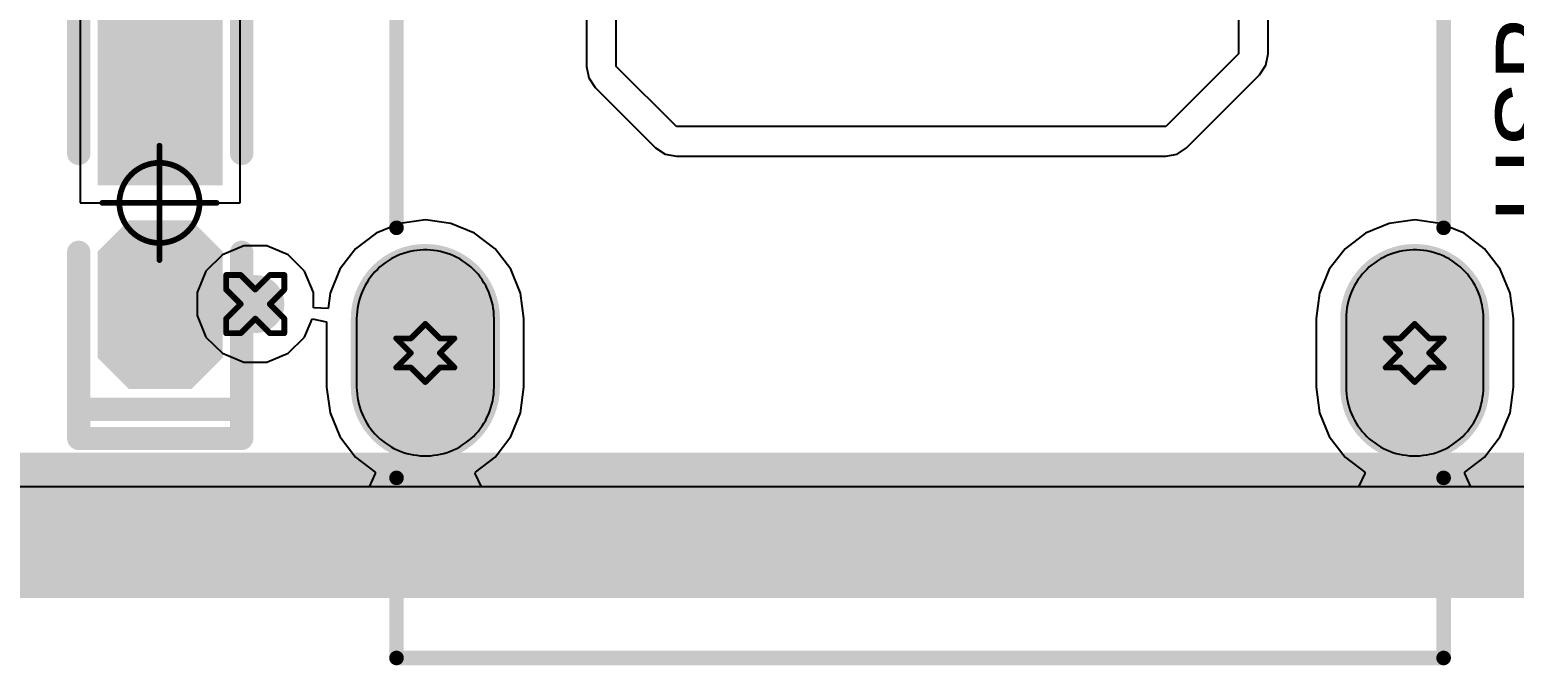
# Model space of a CAD drawing. Header units: inches. Extents: x -13 to 366, y -4 to 120.
# Drawn here: x 3.05 to 16.02, y -4.22 to 1.33 of the extents above; entities that cross this region are included whole.
import ezdxf

# ---------------------------------------------------------------- set-up
doc = ezdxf.new("R2010")
doc.units = ezdxf.units.IN
for name, color, linetype in [('Board_outline', 56, 'Continuous'), ('Bottom Layer', 5, 'Continuous'), ('Bottom Overlay', 54, 'Continuous'), ('Bottom Solder', 6, 'Continuous'), ('Drill Drawing', 1, 'Continuous'), ('GND', 16, 'Continuous'), ('Keep-Out Layer', 6, 'Continuous'), ('Mechanical 15', 56, 'Continuous'), ('Multi-Layer', 9, 'Continuous'), ('Pad Holes', 156, 'Continuous'), ('POWER', 76, 'Continuous'), ('Top Layer', 1, 'Continuous'), ('Top Overlay', 2, 'Continuous'), ('Top Paste', 8, 'Continuous'), ('Top Solder', 216, 'Continuous'), ('Via Holes', 16, 'Continuous')]:
    doc.layers.add(name, color=color, linetype=linetype)
doc.styles.add('Arial', font='', dxfattribs={"height": 0.2})
doc.styles.get('Arial').set_extended_font_data('Arial')

# ---------------------------------------------------------------- blocks, each defined once
blk = doc.blocks.new('KH_TYPE_C_16P_8')
at = {"layer": 'Bottom Layer'}
h = blk.add_hatch(color=5, dxfattribs=at)
edge = h.paths.add_edge_path()
edge.add_arc((-4.32, -2.715), 0.6, 180, 360)
edge.add_line((-3.72, -2.715), (-3.72, -2.115))
edge.add_arc((-4.32, -2.115), 0.6, 0, 180)
edge.add_line((-4.92, -2.115), (-4.92, -2.715))
h = blk.add_hatch(color=5, dxfattribs=at)
edge = h.paths.add_edge_path()
edge.add_arc((4.32, -2.715), 0.6, 180, 360)
edge.add_line((4.92, -2.715), (4.92, -2.115))
edge.add_arc((4.32, -2.115), 0.6, 0, 180)
edge.add_line((3.72, -2.115), (3.72, -2.715))
at = {"layer": 'Bottom Solder'}
h = blk.add_hatch(color=6, dxfattribs=at)
edge = h.paths.add_edge_path()
edge.add_arc((-4.32, -2.715), 0.651, 180, 360)
edge.add_line((-3.669, -2.715), (-3.669, -2.115))
edge.add_arc((-4.32, -2.115), 0.651, 0, 180)
edge.add_line((-4.971, -2.115), (-4.971, -2.715))
h = blk.add_hatch(color=6, dxfattribs=at)
edge = h.paths.add_edge_path()
edge.add_arc((4.32, -2.715), 0.651, 180, 360)
edge.add_line((4.971, -2.715), (4.971, -2.115))
edge.add_arc((4.32, -2.115), 0.651, 0, 180)
edge.add_line((3.669, -2.115), (3.669, -2.715))
at = {"layer": 'GND'}
h = blk.add_hatch(color=16, dxfattribs=at)
edge = h.paths.add_edge_path()
edge.add_arc((-4.32, -2.715), 0.6, 180, 360)
edge.add_line((-3.72, -2.715), (-3.72, -2.115))
edge.add_arc((-4.32, -2.115), 0.6, 0, 180)
edge.add_line((-4.92, -2.115), (-4.92, -2.715))
h = blk.add_hatch(color=16, dxfattribs=at)
edge = h.paths.add_edge_path()
edge.add_arc((4.32, -2.715), 0.6, 180, 360)
edge.add_line((4.92, -2.715), (4.92, -2.115))
edge.add_arc((4.32, -2.115), 0.6, 0, 180)
edge.add_line((3.72, -2.115), (3.72, -2.715))
at = {"layer": 'Multi-Layer'}
h = blk.add_hatch(color=9, dxfattribs=at)
edge = h.paths.add_edge_path()
edge.add_arc((-4.32, -2.715), 0.6, 180, 360)
edge.add_line((-3.72, -2.715), (-3.72, -2.115))
edge.add_arc((-4.32, -2.115), 0.6, 0, 180)
edge.add_line((-4.92, -2.115), (-4.92, -2.715))
h = blk.add_hatch(color=9, dxfattribs=at)
edge = h.paths.add_edge_path()
edge.add_arc((4.32, -2.715), 0.6, 180, 360)
edge.add_line((4.92, -2.715), (4.92, -2.115))
edge.add_arc((4.32, -2.115), 0.6, 0, 180)
edge.add_line((3.72, -2.115), (3.72, -2.715))
at = {"layer": 'Pad Holes'}
h = blk.add_hatch(color=7, dxfattribs=at)
edge = h.paths.add_edge_path()
edge.add_arc((-4.32, -2.765), 0.35, 180, 360)
edge.add_line((-3.97, -2.765), (-3.97, -2.065))
edge.add_arc((-4.32, -2.065), 0.35, 0, 180)
edge.add_line((-4.67, -2.065), (-4.67, -2.765))
h = blk.add_hatch(color=7, dxfattribs=at)
edge = h.paths.add_edge_path()
edge.add_arc((4.32, -2.765), 0.35, 180, 360)
edge.add_line((4.67, -2.765), (4.67, -2.065))
edge.add_arc((4.32, -2.065), 0.35, 0, 180)
edge.add_line((3.97, -2.065), (3.97, -2.765))
at = {"layer": 'POWER'}
h = blk.add_hatch(color=76, dxfattribs=at)
edge = h.paths.add_edge_path()
edge.add_arc((-4.32, -2.715), 0.6, 180, 360)
edge.add_line((-3.72, -2.715), (-3.72, -2.115))
edge.add_arc((-4.32, -2.115), 0.6, 0, 180)
edge.add_line((-4.92, -2.115), (-4.92, -2.715))
h = blk.add_hatch(color=76, dxfattribs=at)
edge = h.paths.add_edge_path()
edge.add_arc((4.32, -2.715), 0.6, 180, 360)
edge.add_line((4.92, -2.715), (4.92, -2.115))
edge.add_arc((4.32, -2.115), 0.6, 0, 180)
edge.add_line((3.72, -2.115), (3.72, -2.715))
at = {"layer": 'Top Layer'}
h = blk.add_hatch(color=1, dxfattribs=at)
edge = h.paths.add_edge_path()
edge.add_arc((-4.32, -2.715), 0.6, 180, 360)
edge.add_line((-3.72, -2.715), (-3.72, -2.115))
edge.add_arc((-4.32, -2.115), 0.6, 0, 180)
edge.add_line((-4.92, -2.115), (-4.92, -2.715))
h = blk.add_hatch(color=1, dxfattribs=at)
edge = h.paths.add_edge_path()
edge.add_arc((4.32, -2.715), 0.6, 180, 360)
edge.add_line((4.92, -2.715), (4.92, -2.115))
edge.add_arc((4.32, -2.115), 0.6, 0, 180)
edge.add_line((3.72, -2.115), (3.72, -2.715))
at = {"layer": 'Top Solder'}
h = blk.add_hatch(color=216, dxfattribs=at)
edge = h.paths.add_edge_path()
edge.add_arc((-4.32, -2.715), 0.651, 180, 360)
edge.add_line((-3.669, -2.715), (-3.669, -2.115))
edge.add_arc((-4.32, -2.115), 0.651, 0, 180)
edge.add_line((-4.971, -2.115), (-4.971, -2.715))
h = blk.add_hatch(color=216, dxfattribs=at)
edge = h.paths.add_edge_path()
edge.add_arc((4.32, -2.715), 0.651, 180, 360)
edge.add_line((4.971, -2.715), (4.971, -2.115))
edge.add_arc((4.32, -2.115), 0.651, 0, 180)
edge.add_line((3.669, -2.115), (3.669, -2.715))
at = {"layer": 'Top Overlay'}
for points in [[(-4.572, -1.323, 0.127, 0.127, 0), (-4.572, 0.573, 0.127, 0.127, 0)], [(4.572, -1.323, 0.127, 0.127, 0), (4.572, 0.573, 0.127, 0.127, 0)], [(-4.572, -5.08, 0.127, 0.127, 0), (-4.572, -3.507, 0.127, 0.127, 0)], [(4.572, -5.08, 0.127, 0.127, 0), (4.572, -3.507, 0.127, 0.127, 0)], [(-4.572, -5.08, 0.127, 0.127, 0), (4.572, -5.08, 0.127, 0.127, 0)]]:
    blk.add_lwpolyline(points, format="xyseb", dxfattribs=at)
for points in [[(-4.604, -1.323, 0.0635, 0.0635, 1), (-4.54, -1.323, 0.0635, 0.0635, 1)], [(4.54, -1.323, 0.0635, 0.0635, 1), (4.604, -1.323, 0.0635, 0.0635, 1)], [(-4.604, -3.507, 0.0635, 0.0635, 1), (-4.54, -3.507, 0.0635, 0.0635, 1)], [(4.54, -3.507, 0.0635, 0.0635, 1), (4.604, -3.507, 0.0635, 0.0635, 1)], [(-4.604, -5.08, 0.0635, 0.0635, 1), (-4.54, -5.08, 0.0635, 0.0635, 1)], [(-4.604, -5.08, 0.0635, 0.0635, 1), (-4.54, -5.08, 0.0635, 0.0635, 1)], [(4.54, -5.08, 0.0635, 0.0635, 1), (4.604, -5.08, 0.0635, 0.0635, 1)], [(4.54, -5.08, 0.0635, 0.0635, 1), (4.604, -5.08, 0.0635, 0.0635, 1)]]:
    blk.add_lwpolyline(points, format="xyseb", close=True, dxfattribs=at)
at = {"layer": 'Top Paste'}
for p, q in [((-4.511, -1.546), (-4.539, -1.557)), ((-4.483, -1.537), (-4.511, -1.546)), ((-4.454, -1.53), (-4.483, -1.537)), ((-4.424, -1.524), (-4.454, -1.53)), ((-4.395, -1.52), (-4.424, -1.524)), ((-4.365, -1.517), (-4.395, -1.52)), ((-4.335, -1.515), (-4.365, -1.517)), ((-4.305, -1.515), (-4.335, -1.515)), ((-4.275, -1.517), (-4.305, -1.515)), ((-4.245, -1.52), (-4.275, -1.517)), ((-4.216, -1.524), (-4.245, -1.52)), ((-4.187, -1.53), (-4.216, -1.524)), ((-4.158, -1.537), (-4.187, -1.53)), ((-4.129, -1.546), (-4.158, -1.537)), ((-4.101, -1.557), (-4.129, -1.546)), ((4.129, -1.546), (4.101, -1.557)), ((4.157, -1.537), (4.129, -1.546)), ((4.186, -1.53), (4.157, -1.537)), ((4.216, -1.524), (4.186, -1.53)), ((4.245, -1.52), (4.216, -1.524)), ((4.275, -1.517), (4.245, -1.52)), ((4.305, -1.515), (4.275, -1.517)), ((4.335, -1.515), (4.305, -1.515)), ((4.365, -1.517), (4.335, -1.515)), ((4.395, -1.52), (4.365, -1.517)), ((4.424, -1.524), (4.395, -1.52)), ((4.453, -1.53), (4.424, -1.524)), ((4.483, -1.537), (4.453, -1.53)), ((4.511, -1.546), (4.483, -1.537)), ((4.539, -1.557), (4.511, -1.546)), ((-4.717, -1.665), (-4.739, -1.686)), ((-4.694, -1.646), (-4.717, -1.665)), ((-4.67, -1.628), (-4.694, -1.646)), ((-4.646, -1.611), (-4.67, -1.628)), ((-4.62, -1.595), (-4.646, -1.611)), ((-4.594, -1.581), (-4.62, -1.595)), ((-4.567, -1.568), (-4.594, -1.581)), ((-4.539, -1.557), (-4.567, -1.568)), ((-4.073, -1.568), (-4.101, -1.557)), ((-4.046, -1.581), (-4.073, -1.568)), ((-4.02, -1.595), (-4.046, -1.581)), ((-3.995, -1.611), (-4.02, -1.595)), ((-3.97, -1.628), (-3.995, -1.611)), ((-3.946, -1.646), (-3.97, -1.628)), ((-3.923, -1.665), (-3.946, -1.646)), ((-3.901, -1.686), (-3.923, -1.665)), ((3.923, -1.665), (3.901, -1.686)), ((3.946, -1.646), (3.923, -1.665)), ((3.97, -1.628), (3.946, -1.646)), ((3.994, -1.611), (3.97, -1.628)), ((4.02, -1.595), (3.994, -1.611)), ((4.046, -1.581), (4.02, -1.595)), ((4.073, -1.568), (4.046, -1.581)), ((4.101, -1.557), (4.073, -1.568)), ((4.567, -1.568), (4.539, -1.557)), ((4.594, -1.581), (4.567, -1.568)), ((4.62, -1.595), (4.594, -1.581)), ((4.646, -1.611), (4.62, -1.595)), ((4.67, -1.628), (4.646, -1.611)), ((4.694, -1.646), (4.67, -1.628)), ((4.717, -1.665), (4.694, -1.646)), ((4.739, -1.686), (4.717, -1.665)), ((-4.832, -1.802), (-4.847, -1.828)), ((-4.816, -1.777), (-4.832, -1.802)), ((-4.798, -1.753), (-4.816, -1.777)), ((-4.78, -1.729), (-4.798, -1.753)), ((-4.76, -1.707), (-4.78, -1.729)), ((-4.739, -1.686), (-4.76, -1.707)), ((-3.88, -1.707), (-3.901, -1.686)), ((-3.86, -1.729), (-3.88, -1.707)), ((-3.842, -1.753), (-3.86, -1.729)), ((-3.824, -1.777), (-3.842, -1.753)), ((-3.808, -1.802), (-3.824, -1.777)), ((-3.793, -1.828), (-3.808, -1.802)), ((3.808, -1.802), (3.793, -1.828)), ((3.824, -1.777), (3.808, -1.802)), ((3.842, -1.753), (3.824, -1.777)), ((3.86, -1.729), (3.842, -1.753)), ((3.88, -1.707), (3.86, -1.729)), ((3.901, -1.686), (3.88, -1.707)), ((4.76, -1.707), (4.739, -1.686)), ((4.78, -1.729), (4.76, -1.707)), ((4.798, -1.753), (4.78, -1.729)), ((4.816, -1.777), (4.798, -1.753)), ((4.832, -1.802), (4.816, -1.777)), ((4.847, -1.828), (4.832, -1.802)), ((-4.893, -1.938), (-4.902, -1.967)), ((-4.884, -1.91), (-4.893, -1.938)), ((-4.873, -1.882), (-4.884, -1.91)), ((-4.861, -1.855), (-4.873, -1.882)), ((-4.847, -1.828), (-4.861, -1.855)), ((-3.779, -1.855), (-3.793, -1.828)), ((-3.767, -1.882), (-3.779, -1.855)), ((-3.756, -1.91), (-3.767, -1.882)), ((-3.747, -1.938), (-3.756, -1.91)), ((-3.739, -1.967), (-3.747, -1.938)), ((3.747, -1.938), (3.739, -1.967)), ((3.756, -1.91), (3.747, -1.938)), ((3.767, -1.882), (3.756, -1.91)), ((3.779, -1.855), (3.767, -1.882)), ((3.793, -1.828), (3.779, -1.855)), ((4.861, -1.855), (4.847, -1.828)), ((4.873, -1.882), (4.861, -1.855)), ((4.884, -1.91), (4.873, -1.882)), ((4.893, -1.938), (4.884, -1.91)), ((4.901, -1.967), (4.893, -1.938)), ((-4.917, -2.055), (-4.919, -2.085)), ((-4.913, -2.026), (-4.917, -2.055)), ((-4.908, -1.996), (-4.913, -2.026)), ((-4.902, -1.967), (-4.908, -1.996)), ((-3.732, -1.996), (-3.739, -1.967)), ((-3.727, -2.026), (-3.732, -1.996)), ((-3.723, -2.055), (-3.727, -2.026)), ((-3.721, -2.085), (-3.723, -2.055)), ((3.723, -2.055), (3.721, -2.085)), ((3.727, -2.026), (3.723, -2.055)), ((3.732, -1.996), (3.727, -2.026)), ((3.739, -1.967), (3.732, -1.996)), ((4.908, -1.996), (4.901, -1.967)), ((4.913, -2.026), (4.908, -1.996)), ((4.917, -2.055), (4.913, -2.026)), ((4.919, -2.085), (4.917, -2.055)), ((-4.919, -2.085), (-4.92, -2.115)), ((-4.92, -2.115), (-4.92, -2.715)), ((-3.72, -2.115), (-3.721, -2.085)), ((-3.72, -2.715), (-3.72, -2.115)), ((3.721, -2.085), (3.72, -2.115)), ((3.72, -2.115), (3.72, -2.715)), ((4.92, -2.115), (4.919, -2.085)), ((4.92, -2.715), (4.92, -2.115)), ((-4.92, -2.715), (-4.919, -2.745)), ((-3.721, -2.745), (-3.72, -2.715)), ((3.72, -2.715), (3.721, -2.745)), ((4.919, -2.745), (4.92, -2.715)), ((-4.919, -2.745), (-4.917, -2.775)), ((-4.917, -2.775), (-4.913, -2.804)), ((-4.913, -2.804), (-4.908, -2.834)), ((-4.908, -2.834), (-4.902, -2.863)), ((-3.739, -2.863), (-3.732, -2.834)), ((-3.732, -2.834), (-3.727, -2.804)), ((-3.727, -2.804), (-3.723, -2.775)), ((-3.723, -2.775), (-3.721, -2.745)), ((3.721, -2.745), (3.723, -2.775)), ((3.723, -2.775), (3.727, -2.804)), ((3.727, -2.804), (3.732, -2.834)), ((3.732, -2.834), (3.739, -2.863)), ((4.901, -2.863), (4.908, -2.834)), ((4.908, -2.834), (4.913, -2.804)), ((4.913, -2.804), (4.917, -2.775)), ((4.917, -2.775), (4.919, -2.745)), ((-4.902, -2.863), (-4.893, -2.892)), ((-4.893, -2.892), (-4.884, -2.92)), ((-4.884, -2.92), (-4.873, -2.948)), ((-4.873, -2.948), (-4.861, -2.975)), ((-4.861, -2.975), (-4.847, -3.002)), ((-3.793, -3.002), (-3.779, -2.975)), ((-3.779, -2.975), (-3.767, -2.948)), ((-3.767, -2.948), (-3.756, -2.92)), ((-3.756, -2.92), (-3.747, -2.892)), ((-3.747, -2.892), (-3.739, -2.863)), ((3.739, -2.863), (3.747, -2.892)), ((3.747, -2.892), (3.756, -2.92)), ((3.756, -2.92), (3.767, -2.948)), ((3.767, -2.948), (3.779, -2.975)), ((3.779, -2.975), (3.793, -3.002)), ((4.847, -3.002), (4.861, -2.975)), ((4.861, -2.975), (4.873, -2.948)), ((4.873, -2.948), (4.884, -2.92)), ((4.884, -2.92), (4.893, -2.892)), ((4.893, -2.892), (4.901, -2.863)), ((-4.847, -3.002), (-4.832, -3.028)), ((-4.832, -3.028), (-4.816, -3.053)), ((-4.816, -3.053), (-4.798, -3.077)), ((-4.798, -3.077), (-4.78, -3.101)), ((-4.78, -3.101), (-4.76, -3.123)), ((-3.88, -3.123), (-3.86, -3.101)), ((-3.86, -3.101), (-3.842, -3.077)), ((-3.842, -3.077), (-3.824, -3.053)), ((-3.824, -3.053), (-3.808, -3.028)), ((-3.808, -3.028), (-3.793, -3.002)), ((3.793, -3.002), (3.808, -3.028)), ((3.808, -3.028), (3.824, -3.053)), ((3.824, -3.053), (3.842, -3.077)), ((3.842, -3.077), (3.86, -3.101)), ((3.86, -3.101), (3.88, -3.123)), ((4.76, -3.123), (4.78, -3.101)), ((4.78, -3.101), (4.798, -3.077)), ((4.798, -3.077), (4.816, -3.053)), ((4.816, -3.053), (4.832, -3.028)), ((4.832, -3.028), (4.847, -3.002)), ((-4.76, -3.123), (-4.739, -3.145)), ((-4.739, -3.145), (-4.717, -3.165)), ((-4.717, -3.165), (-4.694, -3.184)), ((-4.694, -3.184), (-4.67, -3.202)), ((-4.67, -3.202), (-4.646, -3.219)), ((-4.646, -3.219), (-4.62, -3.235)), ((-4.62, -3.235), (-4.594, -3.249)), ((-4.046, -3.249), (-4.02, -3.235)), ((-4.02, -3.235), (-3.995, -3.219)), ((-3.995, -3.219), (-3.97, -3.202)), ((-3.97, -3.202), (-3.946, -3.184)), ((-3.946, -3.184), (-3.923, -3.165)), ((-3.923, -3.165), (-3.901, -3.145)), ((-3.901, -3.145), (-3.88, -3.123)), ((3.88, -3.123), (3.901, -3.145)), ((3.901, -3.145), (3.923, -3.165)), ((3.923, -3.165), (3.946, -3.184)), ((3.946, -3.184), (3.97, -3.202)), ((3.97, -3.202), (3.994, -3.219)), ((3.994, -3.219), (4.02, -3.235)), ((4.02, -3.235), (4.046, -3.249)), ((4.594, -3.249), (4.62, -3.235)), ((4.62, -3.235), (4.646, -3.219)), ((4.646, -3.219), (4.67, -3.202)), ((4.67, -3.202), (4.694, -3.184)), ((4.694, -3.184), (4.717, -3.165)), ((4.717, -3.165), (4.739, -3.145)), ((4.739, -3.145), (4.76, -3.123)), ((-4.594, -3.249), (-4.567, -3.262)), ((-4.567, -3.262), (-4.539, -3.274)), ((-4.539, -3.274), (-4.511, -3.284)), ((-4.511, -3.284), (-4.483, -3.293)), ((-4.483, -3.293), (-4.454, -3.3)), ((-4.454, -3.3), (-4.424, -3.306)), ((-4.424, -3.306), (-4.395, -3.31)), ((-4.395, -3.31), (-4.365, -3.313)), ((-4.365, -3.313), (-4.335, -3.315)), ((-4.335, -3.315), (-4.305, -3.315)), ((-4.305, -3.315), (-4.275, -3.313)), ((-4.275, -3.313), (-4.245, -3.31)), ((-4.245, -3.31), (-4.216, -3.306)), ((-4.216, -3.306), (-4.187, -3.3)), ((-4.187, -3.3), (-4.158, -3.293)), ((-4.158, -3.293), (-4.129, -3.284)), ((-4.129, -3.284), (-4.101, -3.274)), ((-4.101, -3.274), (-4.073, -3.262)), ((-4.073, -3.262), (-4.046, -3.249)), ((4.046, -3.249), (4.073, -3.262)), ((4.073, -3.262), (4.101, -3.274)), ((4.101, -3.274), (4.129, -3.284)), ((4.129, -3.284), (4.157, -3.293)), ((4.157, -3.293), (4.186, -3.3)), ((4.186, -3.3), (4.216, -3.306)), ((4.216, -3.306), (4.245, -3.31)), ((4.245, -3.31), (4.275, -3.313)), ((4.275, -3.313), (4.305, -3.315)), ((4.305, -3.315), (4.335, -3.315)), ((4.335, -3.315), (4.365, -3.313)), ((4.365, -3.313), (4.395, -3.31)), ((4.395, -3.31), (4.424, -3.306)), ((4.424, -3.306), (4.453, -3.3)), ((4.453, -3.3), (4.483, -3.293)), ((4.483, -3.293), (4.511, -3.284)), ((4.511, -3.284), (4.539, -3.274)), ((4.539, -3.274), (4.567, -3.262)), ((4.567, -3.262), (4.594, -3.249))]:
    blk.add_line(p, q, dxfattribs=at)
blk = doc.blocks.new('LED_0603B_29')
at = {"layer": 'Top Layer'}
for points in [[(-1.524, 0.451), (-0.254, 0.451), (-0.254, -0.438), (-1.524, -0.438)], [(1.302, 0.451), (0.476, 0.451), (0.254, 0.229), (0.254, -0.216), (0.476, -0.438), (1.302, -0.438), (1.524, -0.216), (1.524, 0.229)]]:
    blk.add_hatch(color=1, dxfattribs=at).paths.add_polyline_path(points)
at = {"layer": 'Top Paste'}
for points in [[(-1.524, 0.451), (-0.254, 0.451), (-0.254, -0.438), (-1.524, -0.438)], [(1.302, 0.451), (0.476, 0.451), (0.254, 0.229), (0.254, -0.216), (0.476, -0.438), (1.302, -0.438), (1.524, -0.216), (1.524, 0.229)]]:
    blk.add_hatch(color=8, dxfattribs=at).paths.add_polyline_path(points)
at = {"layer": 'Top Solder'}
for points in [[(-1.625, 0.553), (-0.152, 0.553), (-0.152, -0.54), (-1.625, -0.54)], [(1.353, 0.553), (0.426, 0.553), (0.153, 0.28), (0.153, -0.267), (0.426, -0.54), (1.353, -0.54), (1.626, -0.267), (1.626, 0.28)]]:
    blk.add_hatch(color=216, dxfattribs=at).paths.add_polyline_path(points)
at = {"layer": 'Mechanical 15'}
for points in [[(0, -0.5, 0.05, 0.05, 0), (0, 0.5, 0.05, 0.05, 0)], [(0.5, 0, 0.05, 0.05, 0), (-0.5, 0, 0.05, 0.05, 0)]]:
    blk.add_lwpolyline(points, format="xyseb", dxfattribs=at)
for points in [[(-0.012, 0.5, 0.025, 0.025, 1), (0.012, 0.5, 0.025, 0.025, 1)], [(0.35, 0, 0.05, 0.05, 1), (-0.35, 0, 0.05, 0.05, 1)], [(-0.512, 0, 0.025, 0.025, 1), (-0.487, 0, 0.025, 0.025, 1)], [(-0.362, 0, 0.025, 0.025, 1), (-0.337, 0, 0.025, 0.025, 1)], [(0.337, 0, 0.025, 0.025, 1), (0.362, 0, 0.025, 0.025, 1)], [(0.487, 0, 0.025, 0.025, 1), (0.512, 0, 0.025, 0.025, 1)], [(-0.012, -0.5, 0.025, 0.025, 1), (0.012, -0.5, 0.025, 0.025, 1)]]:
    blk.add_lwpolyline(points, format="xyseb", close=True, dxfattribs=at)
at = {"layer": 'Top Overlay'}
for points in [[(-1.778, 0.718, 0.203, 0.203, 0), (-1.803, 0.718, 0.203, 0.203, 0)], [(-1.803, -0.654, 0.203, 0.203, 0), (-1.803, 0.718, 0.203, 0.203, 0)], [(-0.432, 0.718, 0.203, 0.203, 0), (-1.778, 0.718, 0.203, 0.203, 0)], [(1.804, 0.718, 0.203, 0.203, 0), (0.432, 0.718, 0.203, 0.203, 0)], [(2.058, 0.718, 0.203, 0.203, 0), (1.804, 0.718, 0.203, 0.203, 0)], [(2.058, -0.705, 0.203, 0.203, 0), (2.058, 0.718, 0.203, 0.203, 0)], [(1.804, -0.705, 0.203, 0.203, 0), (1.804, 0.667, 0.203, 0.203, 0)], [(-1.803, -0.705, 0.203, 0.203, 0), (-1.803, -0.654, 0.203, 0.203, 0)], [(-0.432, -0.705, 0.203, 0.203, 0), (-1.803, -0.705, 0.203, 0.203, 0)], [(1.778, -0.705, 0.203, 0.203, 0), (0.432, -0.705, 0.203, 0.203, 0)], [(2.058, -0.705, 0.203, 0.203, 0), (1.804, -0.705, 0.203, 0.203, 0)]]:
    blk.add_lwpolyline(points, format="xyseb", dxfattribs=at)
for points in [[(-1.854, 0.718, 0.102, 0.102, 1), (-1.752, 0.718, 0.102, 0.102, 1)], [(-1.854, 0.718, 0.102, 0.102, 1), (-1.752, 0.718, 0.102, 0.102, 1)], [(-1.829, 0.718, 0.102, 0.102, 1), (-1.727, 0.718, 0.102, 0.102, 1)], [(-1.829, 0.718, 0.102, 0.102, 1), (-1.727, 0.718, 0.102, 0.102, 1)], [(-0.482, 0.718, 0.102, 0.102, 1), (-0.381, 0.718, 0.102, 0.102, 1)], [(0.381, 0.718, 0.102, 0.102, 1), (0.483, 0.718, 0.102, 0.102, 1)], [(1.753, 0.718, 0.102, 0.102, 1), (1.854, 0.718, 0.102, 0.102, 1)], [(1.753, 0.718, 0.102, 0.102, 1), (1.854, 0.718, 0.102, 0.102, 1)], [(2.007, 0.718, 0.102, 0.102, 1), (2.108, 0.718, 0.102, 0.102, 1)], [(2.007, 0.718, 0.102, 0.102, 1), (2.108, 0.718, 0.102, 0.102, 1)], [(1.753, 0.667, 0.102, 0.102, 1), (1.854, 0.667, 0.102, 0.102, 1)], [(-1.854, -0.654, 0.102, 0.102, 1), (-1.752, -0.654, 0.102, 0.102, 1)], [(-1.854, -0.654, 0.102, 0.102, 1), (-1.752, -0.654, 0.102, 0.102, 1)], [(-1.854, -0.705, 0.102, 0.102, 1), (-1.752, -0.705, 0.102, 0.102, 1)], [(-1.854, -0.705, 0.102, 0.102, 1), (-1.752, -0.705, 0.102, 0.102, 1)], [(-0.482, -0.705, 0.102, 0.102, 1), (-0.381, -0.705, 0.102, 0.102, 1)], [(0.381, -0.705, 0.102, 0.102, 1), (0.483, -0.705, 0.102, 0.102, 1)], [(1.727, -0.705, 0.102, 0.102, 1), (1.829, -0.705, 0.102, 0.102, 1)], [(1.753, -0.705, 0.102, 0.102, 1), (1.854, -0.705, 0.102, 0.102, 1)], [(1.753, -0.705, 0.102, 0.102, 1), (1.854, -0.705, 0.102, 0.102, 1)], [(2.007, -0.705, 0.102, 0.102, 1), (2.108, -0.705, 0.102, 0.102, 1)], [(2.007, -0.705, 0.102, 0.102, 1), (2.108, -0.705, 0.102, 0.102, 1)]]:
    blk.add_lwpolyline(points, format="xyseb", close=True, dxfattribs=at)

msp = doc.modelspace()

# ---------------------------------------------------------------- hatches: boundary and pattern name
at = {"layer": 'Bottom Layer'}
h = msp.add_hatch(color=5, dxfattribs=at)
edge = h.paths.add_edge_path()
edge.add_arc((5.023, -1.067), 0.254, 0, 360)
at = {"layer": 'GND'}
h = msp.add_hatch(color=16, dxfattribs=at)
edge = h.paths.add_edge_path()
edge.add_arc((5.023, -1.067), 0.254, 0, 360)
at = {"layer": 'POWER'}
h = msp.add_hatch(color=76, dxfattribs=at)
edge = h.paths.add_edge_path()
edge.add_arc((5.023, -1.067), 0.254, 0, 360)
at = {"layer": 'Top Layer'}
msp.add_hatch(color=1, dxfattribs=at).paths.add_polyline_path([(4.192, -0.817), (4.192, -1.317), (5.023, -1.317), (5.023, -0.817)])
h = msp.add_hatch(color=1, dxfattribs=at)
edge = h.paths.add_edge_path()
edge.add_arc((5.023, -1.067), 0.254, 0, 360)
at = {"layer": 'Via Holes'}
h = msp.add_hatch(color=7, dxfattribs=at)
edge = h.paths.add_edge_path()
edge.add_arc((5.023, -1.067), 0.127, 0, 360)

# ---------------------------------------------------------------- linework, layer by layer
at = {"layer": 'Board_outline'}
msp.add_lwpolyline([(-2.258, -3, 0.254, 0.254, 0), (31.399, -3, 0.254, 0.254, 0)], format="xyseb", dxfattribs=at)
at = {"layer": 'Bottom Layer'}
msp.add_line((31.399, -2.662), (-2.258, -2.662), dxfattribs=at)
at = {"layer": 'Bottom Overlay'}
msp.add_lwpolyline([(-2.258, -3, 1.27, 1.27, 0), (31.399, -3, 1.27, 1.27, 0)], format="xyseb", dxfattribs=at)
msp.add_lwpolyline([(-2.258, -3, 1.27, 1.27, 0), (31.399, -3, 1.27, 1.27, 0)], format="xyseb", dxfattribs=at)
at = {"layer": 'Drill Drawing'}
for points in [[(4.769, -0.94, 0.0508, 0.0508, 0), (4.769, -0.813, 0.0508, 0.0508, 0)], [(4.769, -0.813, 0.0508, 0.0508, 0), (4.896, -0.813, 0.0508, 0.0508, 0)], [(4.896, -0.813, 0.0508, 0.0508, 0), (5.023, -0.94, 0.0508, 0.0508, 0)], [(5.023, -0.94, 0.0508, 0.0508, 0), (5.15, -0.813, 0.0508, 0.0508, 0)], [(5.15, -0.813, 0.0508, 0.0508, 0), (5.277, -0.813, 0.0508, 0.0508, 0)], [(5.277, -0.94, 0.0508, 0.0508, 0), (5.277, -0.813, 0.0508, 0.0508, 0)], [(4.769, -0.94, 0.0508, 0.0508, 0), (4.896, -1.067, 0.0508, 0.0508, 0)], [(5.15, -1.067, 0.0508, 0.0508, 0), (5.277, -0.94, 0.0508, 0.0508, 0)], [(4.769, -1.194, 0.0508, 0.0508, 0), (4.896, -1.067, 0.0508, 0.0508, 0)], [(5.15, -1.067, 0.0508, 0.0508, 0), (5.277, -1.194, 0.0508, 0.0508, 0)], [(4.769, -1.321, 0.0508, 0.0508, 0), (4.769, -1.194, 0.0508, 0.0508, 0)], [(4.769, -1.321, 0.0508, 0.0508, 0), (4.896, -1.321, 0.0508, 0.0508, 0)], [(4.896, -1.321, 0.0508, 0.0508, 0), (5.023, -1.194, 0.0508, 0.0508, 0)], [(5.023, -1.194, 0.0508, 0.0508, 0), (5.15, -1.321, 0.0508, 0.0508, 0)], [(5.15, -1.321, 0.0508, 0.0508, 0), (5.277, -1.321, 0.0508, 0.0508, 0)], [(5.277, -1.321, 0.0508, 0.0508, 0), (5.277, -1.194, 0.0508, 0.0508, 0)], [(6.381, -1.367, 0.0508, 0.0508, 0), (6.508, -1.24, 0.0508, 0.0508, 0)], [(6.508, -1.24, 0.0508, 0.0508, 0), (6.635, -1.367, 0.0508, 0.0508, 0)], [(15.021, -1.367, 0.0508, 0.0508, 0), (15.148, -1.24, 0.0508, 0.0508, 0)], [(15.148, -1.24, 0.0508, 0.0508, 0), (15.275, -1.367, 0.0508, 0.0508, 0)], [(6.254, -1.367, 0.0508, 0.0508, 0), (6.381, -1.494, 0.0508, 0.0508, 0)], [(6.254, -1.367, 0.0508, 0.0508, 0), (6.381, -1.367, 0.0508, 0.0508, 0)], [(6.635, -1.367, 0.0508, 0.0508, 0), (6.762, -1.367, 0.0508, 0.0508, 0)], [(6.635, -1.494, 0.0508, 0.0508, 0), (6.762, -1.367, 0.0508, 0.0508, 0)], [(14.894, -1.367, 0.0508, 0.0508, 0), (15.021, -1.494, 0.0508, 0.0508, 0)], [(14.894, -1.367, 0.0508, 0.0508, 0), (15.021, -1.367, 0.0508, 0.0508, 0)], [(15.275, -1.367, 0.0508, 0.0508, 0), (15.402, -1.367, 0.0508, 0.0508, 0)], [(15.275, -1.494, 0.0508, 0.0508, 0), (15.402, -1.367, 0.0508, 0.0508, 0)], [(6.254, -1.621, 0.0508, 0.0508, 0), (6.381, -1.494, 0.0508, 0.0508, 0)], [(6.635, -1.494, 0.0508, 0.0508, 0), (6.762, -1.621, 0.0508, 0.0508, 0)], [(14.894, -1.621, 0.0508, 0.0508, 0), (15.021, -1.494, 0.0508, 0.0508, 0)], [(15.275, -1.494, 0.0508, 0.0508, 0), (15.402, -1.621, 0.0508, 0.0508, 0)], [(6.254, -1.621, 0.0508, 0.0508, 0), (6.381, -1.621, 0.0508, 0.0508, 0)], [(6.381, -1.621, 0.0508, 0.0508, 0), (6.508, -1.748, 0.0508, 0.0508, 0)], [(6.508, -1.748, 0.0508, 0.0508, 0), (6.635, -1.621, 0.0508, 0.0508, 0)], [(6.635, -1.621, 0.0508, 0.0508, 0), (6.762, -1.621, 0.0508, 0.0508, 0)], [(14.894, -1.621, 0.0508, 0.0508, 0), (15.021, -1.621, 0.0508, 0.0508, 0)], [(15.021, -1.621, 0.0508, 0.0508, 0), (15.148, -1.748, 0.0508, 0.0508, 0)], [(15.148, -1.748, 0.0508, 0.0508, 0), (15.275, -1.621, 0.0508, 0.0508, 0)], [(15.275, -1.621, 0.0508, 0.0508, 0), (15.402, -1.621, 0.0508, 0.0508, 0)]]:
    msp.add_lwpolyline(points, format="xyseb", dxfattribs=at)
for points in [[(4.756, -0.813, 0.0254, 0.0254, 1), (4.781, -0.813, 0.0254, 0.0254, 1)], [(4.756, -0.813, 0.0254, 0.0254, 1), (4.781, -0.813, 0.0254, 0.0254, 1)], [(4.883, -0.813, 0.0254, 0.0254, 1), (4.908, -0.813, 0.0254, 0.0254, 1)], [(4.883, -0.813, 0.0254, 0.0254, 1), (4.908, -0.813, 0.0254, 0.0254, 1)], [(5.137, -0.813, 0.0254, 0.0254, 1), (5.162, -0.813, 0.0254, 0.0254, 1)], [(5.137, -0.813, 0.0254, 0.0254, 1), (5.162, -0.813, 0.0254, 0.0254, 1)], [(5.264, -0.813, 0.0254, 0.0254, 1), (5.289, -0.813, 0.0254, 0.0254, 1)], [(5.264, -0.813, 0.0254, 0.0254, 1), (5.289, -0.813, 0.0254, 0.0254, 1)], [(4.756, -0.94, 0.0254, 0.0254, 1), (4.781, -0.94, 0.0254, 0.0254, 1)], [(4.756, -0.94, 0.0254, 0.0254, 1), (4.781, -0.94, 0.0254, 0.0254, 1)], [(5.01, -0.94, 0.0254, 0.0254, 1), (5.035, -0.94, 0.0254, 0.0254, 1)], [(5.01, -0.94, 0.0254, 0.0254, 1), (5.035, -0.94, 0.0254, 0.0254, 1)], [(5.264, -0.94, 0.0254, 0.0254, 1), (5.289, -0.94, 0.0254, 0.0254, 1)], [(5.264, -0.94, 0.0254, 0.0254, 1), (5.289, -0.94, 0.0254, 0.0254, 1)], [(4.883, -1.067, 0.0254, 0.0254, 1), (4.908, -1.067, 0.0254, 0.0254, 1)], [(4.883, -1.067, 0.0254, 0.0254, 1), (4.908, -1.067, 0.0254, 0.0254, 1)], [(5.137, -1.067, 0.0254, 0.0254, 1), (5.162, -1.067, 0.0254, 0.0254, 1)], [(5.137, -1.067, 0.0254, 0.0254, 1), (5.162, -1.067, 0.0254, 0.0254, 1)], [(4.756, -1.194, 0.0254, 0.0254, 1), (4.781, -1.194, 0.0254, 0.0254, 1)], [(4.756, -1.194, 0.0254, 0.0254, 1), (4.781, -1.194, 0.0254, 0.0254, 1)], [(4.756, -1.321, 0.0254, 0.0254, 1), (4.781, -1.321, 0.0254, 0.0254, 1)], [(4.756, -1.321, 0.0254, 0.0254, 1), (4.781, -1.321, 0.0254, 0.0254, 1)], [(4.883, -1.321, 0.0254, 0.0254, 1), (4.908, -1.321, 0.0254, 0.0254, 1)], [(4.883, -1.321, 0.0254, 0.0254, 1), (4.908, -1.321, 0.0254, 0.0254, 1)], [(5.01, -1.194, 0.0254, 0.0254, 1), (5.035, -1.194, 0.0254, 0.0254, 1)], [(5.01, -1.194, 0.0254, 0.0254, 1), (5.035, -1.194, 0.0254, 0.0254, 1)], [(5.137, -1.321, 0.0254, 0.0254, 1), (5.162, -1.321, 0.0254, 0.0254, 1)], [(5.137, -1.321, 0.0254, 0.0254, 1), (5.162, -1.321, 0.0254, 0.0254, 1)], [(5.264, -1.194, 0.0254, 0.0254, 1), (5.289, -1.194, 0.0254, 0.0254, 1)], [(5.264, -1.194, 0.0254, 0.0254, 1), (5.289, -1.194, 0.0254, 0.0254, 1)], [(5.264, -1.321, 0.0254, 0.0254, 1), (5.289, -1.321, 0.0254, 0.0254, 1)], [(5.264, -1.321, 0.0254, 0.0254, 1), (5.289, -1.321, 0.0254, 0.0254, 1)], [(6.495, -1.24, 0.0254, 0.0254, 1), (6.52, -1.24, 0.0254, 0.0254, 1)], [(6.495, -1.24, 0.0254, 0.0254, 1), (6.52, -1.24, 0.0254, 0.0254, 1)], [(15.135, -1.24, 0.0254, 0.0254, 1), (15.16, -1.24, 0.0254, 0.0254, 1)], [(15.135, -1.24, 0.0254, 0.0254, 1), (15.16, -1.24, 0.0254, 0.0254, 1)], [(6.241, -1.367, 0.0254, 0.0254, 1), (6.266, -1.367, 0.0254, 0.0254, 1)], [(6.241, -1.367, 0.0254, 0.0254, 1), (6.266, -1.367, 0.0254, 0.0254, 1)], [(6.368, -1.367, 0.0254, 0.0254, 1), (6.393, -1.367, 0.0254, 0.0254, 1)], [(6.368, -1.367, 0.0254, 0.0254, 1), (6.393, -1.367, 0.0254, 0.0254, 1)], [(6.622, -1.367, 0.0254, 0.0254, 1), (6.647, -1.367, 0.0254, 0.0254, 1)], [(6.622, -1.367, 0.0254, 0.0254, 1), (6.647, -1.367, 0.0254, 0.0254, 1)], [(6.749, -1.367, 0.0254, 0.0254, 1), (6.774, -1.367, 0.0254, 0.0254, 1)], [(6.749, -1.367, 0.0254, 0.0254, 1), (6.774, -1.367, 0.0254, 0.0254, 1)], [(14.881, -1.367, 0.0254, 0.0254, 1), (14.906, -1.367, 0.0254, 0.0254, 1)], [(14.881, -1.367, 0.0254, 0.0254, 1), (14.906, -1.367, 0.0254, 0.0254, 1)], [(15.008, -1.367, 0.0254, 0.0254, 1), (15.033, -1.367, 0.0254, 0.0254, 1)], [(15.008, -1.367, 0.0254, 0.0254, 1), (15.033, -1.367, 0.0254, 0.0254, 1)], [(15.262, -1.367, 0.0254, 0.0254, 1), (15.287, -1.367, 0.0254, 0.0254, 1)], [(15.262, -1.367, 0.0254, 0.0254, 1), (15.287, -1.367, 0.0254, 0.0254, 1)], [(15.389, -1.367, 0.0254, 0.0254, 1), (15.414, -1.367, 0.0254, 0.0254, 1)], [(15.389, -1.367, 0.0254, 0.0254, 1), (15.414, -1.367, 0.0254, 0.0254, 1)], [(6.368, -1.494, 0.0254, 0.0254, 1), (6.393, -1.494, 0.0254, 0.0254, 1)], [(6.368, -1.494, 0.0254, 0.0254, 1), (6.393, -1.494, 0.0254, 0.0254, 1)], [(6.622, -1.494, 0.0254, 0.0254, 1), (6.647, -1.494, 0.0254, 0.0254, 1)], [(6.622, -1.494, 0.0254, 0.0254, 1), (6.647, -1.494, 0.0254, 0.0254, 1)], [(15.008, -1.494, 0.0254, 0.0254, 1), (15.033, -1.494, 0.0254, 0.0254, 1)], [(15.008, -1.494, 0.0254, 0.0254, 1), (15.033, -1.494, 0.0254, 0.0254, 1)], [(15.262, -1.494, 0.0254, 0.0254, 1), (15.287, -1.494, 0.0254, 0.0254, 1)], [(15.262, -1.494, 0.0254, 0.0254, 1), (15.287, -1.494, 0.0254, 0.0254, 1)], [(6.241, -1.621, 0.0254, 0.0254, 1), (6.266, -1.621, 0.0254, 0.0254, 1)], [(6.241, -1.621, 0.0254, 0.0254, 1), (6.266, -1.621, 0.0254, 0.0254, 1)], [(6.368, -1.621, 0.0254, 0.0254, 1), (6.393, -1.621, 0.0254, 0.0254, 1)], [(6.368, -1.621, 0.0254, 0.0254, 1), (6.393, -1.621, 0.0254, 0.0254, 1)], [(6.622, -1.621, 0.0254, 0.0254, 1), (6.647, -1.621, 0.0254, 0.0254, 1)], [(6.622, -1.621, 0.0254, 0.0254, 1), (6.647, -1.621, 0.0254, 0.0254, 1)], [(6.749, -1.621, 0.0254, 0.0254, 1), (6.774, -1.621, 0.0254, 0.0254, 1)], [(6.749, -1.621, 0.0254, 0.0254, 1), (6.774, -1.621, 0.0254, 0.0254, 1)], [(14.881, -1.621, 0.0254, 0.0254, 1), (14.906, -1.621, 0.0254, 0.0254, 1)], [(14.881, -1.621, 0.0254, 0.0254, 1), (14.906, -1.621, 0.0254, 0.0254, 1)], [(15.008, -1.621, 0.0254, 0.0254, 1), (15.033, -1.621, 0.0254, 0.0254, 1)], [(15.008, -1.621, 0.0254, 0.0254, 1), (15.033, -1.621, 0.0254, 0.0254, 1)], [(15.262, -1.621, 0.0254, 0.0254, 1), (15.287, -1.621, 0.0254, 0.0254, 1)], [(15.262, -1.621, 0.0254, 0.0254, 1), (15.287, -1.621, 0.0254, 0.0254, 1)], [(15.389, -1.621, 0.0254, 0.0254, 1), (15.414, -1.621, 0.0254, 0.0254, 1)], [(15.389, -1.621, 0.0254, 0.0254, 1), (15.414, -1.621, 0.0254, 0.0254, 1)], [(6.495, -1.748, 0.0254, 0.0254, 1), (6.52, -1.748, 0.0254, 0.0254, 1)], [(6.495, -1.748, 0.0254, 0.0254, 1), (6.52, -1.748, 0.0254, 0.0254, 1)], [(15.135, -1.748, 0.0254, 0.0254, 1), (15.16, -1.748, 0.0254, 0.0254, 1)], [(15.135, -1.748, 0.0254, 0.0254, 1), (15.16, -1.748, 0.0254, 0.0254, 1)]]:
    msp.add_lwpolyline(points, format="xyseb", close=True, dxfattribs=at)
at = {"layer": 'GND'}
msp.add_line((31.399, -2.662), (-2.258, -2.662), dxfattribs=at)
at = {"layer": 'Keep-Out Layer'}
msp.add_lwpolyline([(-2.258, -3, 0.156, 0.156, 0), (31.399, -3, 0.156, 0.156, 0)], format="xyseb", dxfattribs=at)
msp.add_lwpolyline([(-2.258, -3, 0.156, 0.156, 0), (31.399, -3, 0.156, 0.156, 0)], format="xyseb", dxfattribs=at)
at = {"layer": 'POWER'}
for p, q in [((6.285, -0.362), (6.077, -0.448)), ((6.508, -0.332), (6.285, -0.362)), ((6.731, -0.362), (6.508, -0.332)), ((6.938, -0.448), (6.731, -0.362)), ((14.925, -0.362), (14.717, -0.448)), ((15.148, -0.332), (14.925, -0.362)), ((15.371, -0.362), (15.148, -0.332)), ((15.578, -0.448), (15.371, -0.362)), ((6.077, -0.448), (5.899, -0.584)), ((7.117, -0.584), (6.938, -0.448)), ((14.717, -0.448), (14.539, -0.584)), ((15.757, -0.584), (15.578, -0.448)), ((4.735, -0.636), (4.592, -0.779)), ((4.922, -0.559), (4.735, -0.636)), ((5.124, -0.559), (4.922, -0.559)), ((5.31, -0.636), (5.124, -0.559)), ((5.453, -0.779), (5.31, -0.636)), ((5.899, -0.584), (5.762, -0.763)), ((7.254, -0.763), (7.117, -0.584)), ((14.539, -0.584), (14.402, -0.763)), ((15.894, -0.763), (15.757, -0.584)), ((5.762, -0.763), (5.676, -0.971)), ((7.34, -0.971), (7.254, -0.763)), ((14.402, -0.763), (14.316, -0.971)), ((15.98, -0.971), (15.894, -0.763)), ((4.592, -0.779), (4.515, -0.966)), ((5.531, -0.966), (5.453, -0.779)), ((4.515, -0.966), (4.515, -1.168)), ((5.531, -1.073), (5.531, -0.966)), ((5.676, -0.971), (5.658, -1.107)), ((7.369, -1.194), (7.34, -0.971)), ((14.316, -0.971), (14.286, -1.194)), ((16.009, -1.194), (15.98, -0.971)), ((5.531, -1.099), (5.531, -1.073)), ((5.658, -1.107), (5.531, -1.099)), ((4.515, -1.168), (4.592, -1.355)), ((5.453, -1.355), (5.51, -1.219)), ((5.51, -1.219), (5.519, -1.195)), ((5.519, -1.195), (5.646, -1.221)), ((5.646, -1.221), (5.646, -1.234)), ((5.646, -1.234), (5.646, -1.794)), ((7.369, -1.794), (7.369, -1.194)), ((14.286, -1.194), (14.286, -1.794)), ((16.009, -1.794), (16.009, -1.194)), ((4.592, -1.355), (4.735, -1.497)), ((5.31, -1.497), (5.453, -1.355)), ((4.735, -1.497), (4.922, -1.575)), ((5.124, -1.575), (5.31, -1.497)), ((4.922, -1.575), (5.124, -1.575)), ((5.646, -1.794), (5.676, -2.016)), ((7.34, -2.016), (7.369, -1.794)), ((14.286, -1.794), (14.316, -2.016)), ((15.98, -2.016), (16.009, -1.794)), ((5.676, -2.016), (5.762, -2.224)), ((7.254, -2.224), (7.34, -2.016)), ((14.316, -2.016), (14.402, -2.224)), ((15.894, -2.224), (15.98, -2.016)), ((5.762, -2.224), (5.899, -2.403)), ((7.117, -2.403), (7.254, -2.224)), ((14.402, -2.224), (14.539, -2.403)), ((15.757, -2.403), (15.894, -2.224)), ((5.899, -2.403), (6.071, -2.535)), ((6.945, -2.535), (7.117, -2.403)), ((14.539, -2.403), (14.711, -2.535)), ((15.585, -2.535), (15.757, -2.403)), ((6.071, -2.548), (6.018, -2.662)), ((6.071, -2.535), (6.071, -2.548)), ((6.944, -2.548), (6.945, -2.535)), ((6.998, -2.662), (6.944, -2.548)), ((14.711, -2.548), (14.658, -2.662)), ((14.711, -2.535), (14.711, -2.548)), ((15.584, -2.548), (15.585, -2.535)), ((15.638, -2.662), (15.584, -2.548)), ((6.018, -2.662), (-2.258, -2.662)), ((14.658, -2.662), (6.998, -2.662)), ((31.399, -2.662), (15.638, -2.662))]:
    msp.add_line(p, q, dxfattribs=at)
at = {"layer": 'Top Layer'}
for p, q in [((8.175, 1.009), (8.175, 1.727)), ((3.494, 1.594), (3.494, -0.184)), ((4.891, -0.184), (4.891, 1.594)), ((7.916, 1.582), (7.916, 1.009)), ((13.609, 1.666), (13.609, 1.119)), ((13.868, 1.119), (13.868, 1.666)), ((13.609, 1.119), (12.973, 0.483)), ((13.848, 1.02), (13.868, 1.119)), ((7.916, 1.009), (7.935, 0.91)), ((7.935, 0.91), (7.991, 0.826)), ((8.701, 0.483), (8.175, 1.009)), ((13.156, 0.299), (13.792, 0.936)), ((13.792, 0.936), (13.848, 1.02)), ((7.991, 0.826), (8.518, 0.299)), ((12.973, 0.483), (8.701, 0.483)), ((8.518, 0.299), (8.602, 0.243)), ((13.072, 0.243), (13.156, 0.299)), ((8.602, 0.243), (8.701, 0.224)), ((8.701, 0.224), (12.973, 0.224)), ((12.973, 0.224), (13.072, 0.243)), ((3.494, -0.184), (4.891, -0.184)), ((31.399, -2.662), (-2.258, -2.662))]:
    msp.add_line(p, q, dxfattribs=at)
msp.add_lwpolyline([(4.192, 0.705, 0.305, 0.305, 0), (4.192, 4.142, 0.305, 0.305, 0)], format="xyseb", dxfattribs=at)
msp.add_lwpolyline([(4.116, 0.705, 0.152, 0.152, 1), (4.268, 0.705, 0.152, 0.152, 1)], format="xyseb", close=True, dxfattribs=at)
at = {"layer": 'Top Overlay'}
msp.add_lwpolyline([(-2.258, -3, 1.27, 1.27, 0), (31.399, -3, 1.27, 1.27, 0)], format="xyseb", dxfattribs=at)

# ---------------------------------------------------------------- block references
msp.add_blockref('KH_TYPE_C_16P_8', (10.828, 0.922))
at = {"rotation": 270}
msp.add_blockref('LED_0603B_29', (4.186, -0.183), dxfattribs=at)

# ---------------------------------------------------------------- texts
at = {"layer": 'Top Overlay', "style": 'Arial'}
msp.add_text('USB1', height=0.635, rotation=90, dxfattribs=at).set_placement((16.49, -0.352))

doc.saveas('drawing.dxf')
